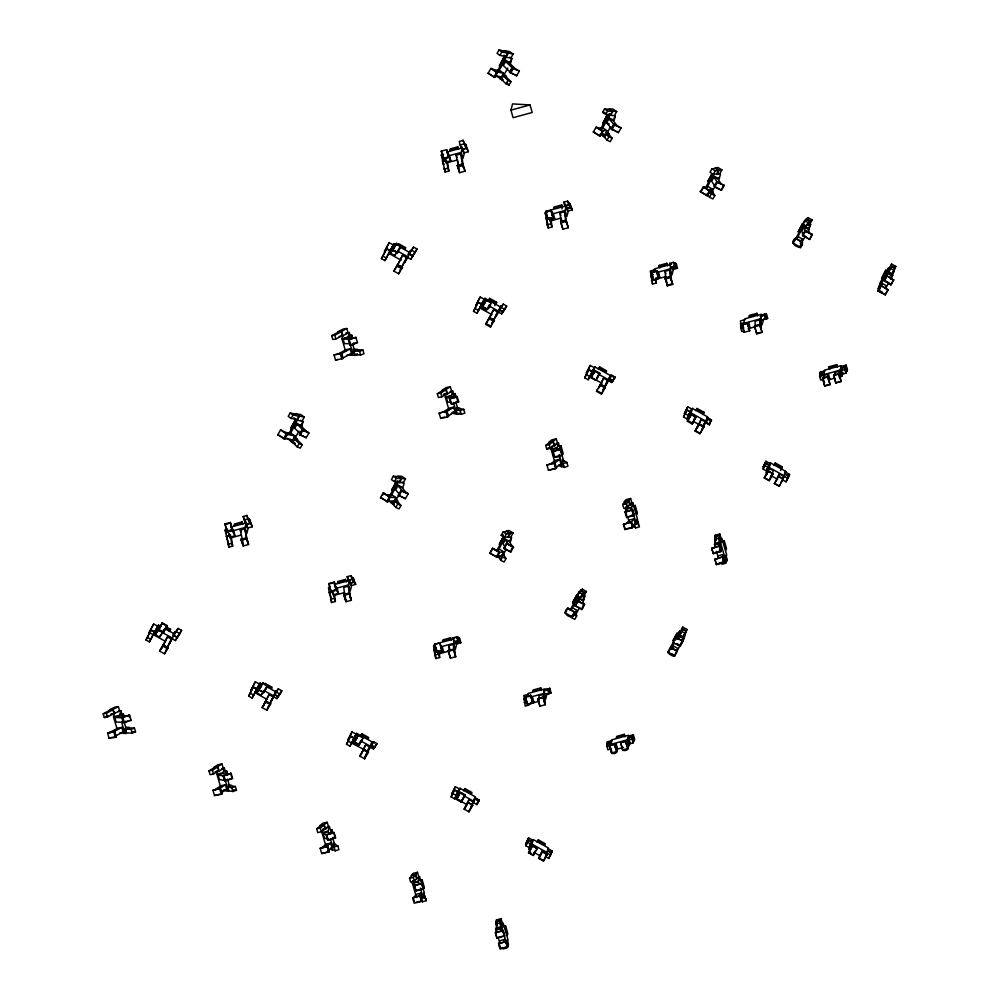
<?xml version="1.0" encoding="UTF-8"?>
<svg xmlns="http://www.w3.org/2000/svg" width="999" height="999" viewBox="0 0 999 999"><rect width="100%" height="100%" fill="white"/><g stroke="black" fill="none" stroke-linecap="round" stroke-linejoin="round"><path stroke-width="1.5" d="M525.049 702.859L523.813 695.529L528.396 694.268M529.033 705.069L525.212 706.106L524.213 698.751L524.95 701.186M537.687 698.913L543.056 696.952L545.279 703.983L545.254 704.72L539.91 706.181L537.687 698.913L543.281 697.439M538.873 700.611L539.023 695.654L543.606 694.405L544.942 698.763L544.78 703.721L543.893 700.811M539.91 706.181L538.336 700.199M543.056 696.952L545.254 704.72M543.456 699.362L543.606 694.405M741.62 328.259L740.384 320.916L744.967 319.668M744.33 330.806L741.782 331.506L740.671 327.872L740.783 324.151L743.331 323.451M754.532 326.598L754.557 325.849L759.914 324.388L762.1 332.405L756.755 333.866L754.532 326.598L759.889 325.137L759.914 324.388M756.755 333.866L754.957 327.16M759.64 324.862L759.789 319.905L755.207 321.154L755.057 326.111L759.64 324.862L760.963 329.22L761.126 324.263L759.789 319.905M117.12 729.307L113.511 716.857L114.748 712.25M118.419 711.251L120.854 710.576L119.63 715.197L113.511 716.857M122.952 715.097L123.339 713.661L120.792 714.347M125.137 722.639L125.524 721.203M119.543 733.129L124.438 731.792L125.662 727.185L122.914 717.557L121.791 717.519L123.327 722.801L131.131 720.304L129.595 715.034L121.791 717.519M165.634 641.508L154.171 635.139L155.394 630.519L158.479 625.074L161.039 626.498M158.479 625.074L157.255 629.695L154.171 635.139M165.896 626.685L170.529 629.27L170.142 630.706L165.509 628.134M170.067 641.321L169.455 643.631L172.552 638.186L173.776 633.578L164.86 628.621M242.045 521.928L241.671 523.364L234.016 525.449L234.403 524L242.045 521.928L242.782 524.438M252.223 526.798L249.45 519.168L252.223 526.798L247.64 528.046L246.978 525.187L248.014 528.921L246.79 533.528L245.042 527.497L246.266 522.877L230.856 527.085M289.91 434.265L296.278 423.039L297.202 419.58M290.01 439.248L293.344 441.096L294.568 436.488M301.573 425.836L301.96 424.388M300.836 420.279L303.059 421.516L301.835 426.123L296.278 423.039M220.567 786.787L216.97 774.337L217.882 770.878M221.865 768.718L224.313 768.056L223.077 772.664L216.97 774.337M224.238 771.827L226.785 771.128L227.123 775.087M345.554 351.223L341.945 338.773L342.869 335.314M345.617 333.491L349.288 332.492L348.064 337.1L341.945 338.773M267.208 699.5L255.732 693.119L256.968 688.511L260.052 683.066L262.6 684.477M351.348 336.613L351.735 335.177L349.188 335.864M260.052 683.066L258.828 687.674L255.732 693.119M353.534 344.156L353.921 342.719M264.76 684.827L265.147 683.391L272.09 687.25L271.716 688.686L265.921 685.476M346.753 355.369L352.872 353.708L354.096 349.088L352.497 343.556M401.123 260.202L389.647 253.821L390.884 249.213L393.968 243.768L396.516 245.18M271.641 699.312L271.029 701.623L274.113 696.166L275.337 691.558L266.421 686.6M393.968 243.768L392.744 248.376L389.647 253.821M398.364 245.267L398.751 243.831L405.706 247.69L405.319 249.138L399.525 245.916M405.557 260.015L404.945 262.325L408.029 256.868L409.253 252.26L400.337 247.302M457.829 146.865L457.442 148.314L449.8 150.399L450.187 148.951L457.829 146.865L458.553 149.388M345.492 579.395L345.117 580.831L337.475 582.917L337.849 581.48L345.492 579.395L346.228 581.905M462.799 149.001L464.198 153.834L462.974 158.441L461.226 152.41L462.15 148.951M350.761 583.978L351.461 586.388L350.237 590.996L348.489 584.964L349.712 580.357L334.303 584.552M503.184 59.241L503.571 57.792L499.325 66.046L503.184 59.241L505.506 60.527M498.738 71.229L505.107 60.002L506.018 56.543M390.971 495.954L397.34 484.715L398.264 481.256M510.139 63.099L510.514 61.651M509.665 57.243L511.888 58.479L510.664 63.087L505.107 60.002M391.071 500.936L394.405 502.784L395.329 499.325M510.914 110.14L512.574 103.908L530.019 104.932L532.205 112.475L513.099 117.682L510.914 110.14L530.019 104.932M325.649 845.166L322.04 832.716L322.964 829.257M326.948 827.097L329.383 826.435L328.159 831.043L322.04 832.716M368.281 752.297L364.598 758.815L359.74 756.106L363.624 749.312L368.494 752.01L352.322 743.393L353.559 738.773L356.643 733.328L371.928 741.82L370.704 746.44L367.62 751.885L368.531 748.426M448.901 409.602L445.292 397.152L446.516 392.545M356.643 733.328L355.419 737.936L352.322 743.393M450.187 391.546L452.634 390.884L451.411 395.492L445.292 397.152M333.666 838.498L334.053 837.05M361.738 733.653L361.351 735.102L368.306 738.96L368.681 737.512L361.738 733.653L360.452 735.926M330.519 848.313L332.967 847.639L334.19 843.031L332.592 837.499M452.522 394.255L455.069 393.556L455.419 397.515M492.057 314.735L480.581 308.366L481.818 303.758L484.902 298.301L500.187 306.805L498.963 311.413L495.879 316.858L496.491 314.548M456.88 402.547L457.255 401.099M484.902 298.301L483.678 302.922L480.581 308.366M489.685 298.376L489.298 299.812L496.253 303.671L496.64 302.235L489.685 298.376L488.399 300.637M561.351 206.356L561.738 204.907L554.095 206.993L553.708 208.441L561.351 206.356L562.075 208.866M450.574 637.774L450.199 639.21L442.557 641.296L442.932 639.86L450.574 637.774L451.311 640.284M566.708 207.043L568.106 211.875L566.883 216.483L565.134 210.452L566.046 206.993M455.844 642.357L456.543 644.767L455.319 649.387L453.571 643.344L454.183 641.046M607.017 115.272L602.772 123.514L607.017 115.272L609.34 116.558M602.185 128.709L608.553 117.47L609.465 114.011M603.396 134.303L605.619 135.539L606.543 132.08M416.258 896.665L412.25 882.829L412.874 880.519M498.439 550.124L505.419 536.575M499.65 555.719L501.873 556.955L502.485 554.645M419.168 883.928L418.369 881.168L419.592 876.548L424.4 893.143L423.176 897.764L420.729 898.426M510.102 541.683L510.489 540.247M422.077 879.632L421.69 881.068L423.876 888.611L424.263 887.174L422.077 879.632L419.53 880.319M467.057 804.694L455.594 798.326L456.818 793.718L459.915 788.261L475.199 796.765L473.976 801.373L470.879 806.817M459.915 788.261L458.678 792.881L455.594 798.326M554.707 461.763L551.098 449.313L551.71 447.003M464.997 788.586L464.622 790.034L471.565 793.893L471.953 792.457L464.997 788.586L463.711 790.858M555.993 443.693L558.441 443.032L557.217 447.639L551.098 449.313M560.889 445.704L560.501 447.152L562.687 454.695L563.074 453.259L560.889 445.704L558.341 446.403M558.354 465.247L562.025 464.235L563.249 459.627L558.441 443.032M601.997 383.304L590.534 376.935L591.758 372.315L594.855 366.87L610.139 375.362L608.915 379.982L605.819 385.427L607.055 380.819M594.855 366.87L593.618 371.478L590.534 376.935M599.637 366.933L599.25 368.381L606.206 372.24L606.58 370.791L599.637 366.933L598.351 369.205M527.272 696.89L528.196 693.431L545.004 688.848L543.781 693.468L545.529 699.5L546.753 694.892M540.784 687.886L540.409 689.335L532.754 691.42L533.141 689.972L540.784 687.886L541.52 690.409M653.721 272.29L654.645 268.831L671.453 264.248M659.19 265.397L658.803 266.845L666.445 264.76L666.832 263.311L659.19 265.397L659.914 267.919M570.192 610.164L577.884 595.379M496.99 925.024L496.016 921.627L496.478 919.892L501.061 918.643L502.372 923.176L501.91 924.899L500.599 920.366L501.061 918.643M495.929 924.063L496.503 921.902L500.324 920.853L501.423 924.624L500.849 926.785L497.015 927.834L495.929 924.063L499.75 923.014L500.324 920.853M672.502 267.869L673.201 270.279L671.977 274.887L670.229 268.856L670.841 266.546M496.59 932.005L495.791 929.245L497.015 924.624M583.366 600.287L583.753 598.851M495.404 932.829L503.121 930.456L504.57 936.026L496.928 938.111L495.404 932.829L503.121 930.456M582.629 594.73L584.852 595.966L583.628 600.586L578.071 597.489L570.991 609.977M496.003 932.666L496.778 929.782L501.361 928.533L502.347 931.93M496.928 938.111L495.516 932.392M500.599 931.418L501.361 928.533M501.91 927.572L503.134 922.964L507.942 939.559L506.718 944.167L501.91 927.572L495.791 929.245M498.563 943.768L506.293 941.395L507.742 946.965L500.099 949.05L498.563 943.768L506.293 941.395M499.175 943.605L499.937 940.721L504.532 939.472L505.506 942.869M525.824 845.716L528.321 840.147L531.805 842.082L531.231 844.242L529.295 847.651L525.824 845.716L528.321 840.147M528.633 837.886L525.849 843.705L528.633 837.886L532.804 840.209L530.019 846.016L530.481 844.292M505.606 926.036L505.232 927.484L507.405 935.027L507.792 933.578L505.606 926.036L503.059 926.735M503.758 942.357L504.532 939.472M528.533 852.746L532.467 845.654L537.25 848.651L533.391 855.456L528.533 852.746L532.467 845.654M531.268 853.333L529.183 852.172L532.267 845.204L536.438 847.514M533.191 839.522L529.87 845.491L528.871 849.587L531.955 844.13L533.191 839.522L548.476 848.014L546.016 854.807M532.267 845.204L529.183 852.172M507.542 945.753L506.955 947.914L503.134 948.95M707.267 187.088L714.248 173.539M626.186 511.775L625.386 509.003L625.998 506.693M533.391 855.456L528.646 852.322M538.286 839.847L537.899 841.295L544.842 845.154L545.229 843.705L538.286 839.847L536.987 842.12M711.313 191.608L710.701 193.918L717.407 182.205L716.932 181.468L714.235 186.239L714.697 186.975L721.49 190.285L724.188 185.527L716.932 181.468M718.668 178.946L719.055 177.51M633.865 524.6L636.313 523.938L631.505 507.342L632.729 502.722L630.282 503.396M538.611 858.353L542.544 851.248L547.327 854.245L543.468 861.051L538.611 858.353L542.544 851.248M542.345 850.798L539.26 857.766L542.345 850.798L546.515 853.121M635.177 505.407L634.79 506.843L636.975 514.385L637.362 512.949L635.177 505.407L632.629 506.093M543.468 861.051L547.415 853.958M545.929 855.394L547.789 850.961L551.261 852.896L548.751 858.453L545.279 856.53M636.313 523.938L637.537 519.318L632.729 502.722M548.751 858.453L552.26 851.011L548.089 848.7M549.487 856.83L552.26 851.011M692.307 408.366L689.223 413.823L687.999 418.431L691.083 412.987L692.307 408.366L707.604 416.87L706.368 421.478L703.284 426.923L703.895 424.625M606.905 743.581L607.355 741.857L611.95 740.596L611.488 742.332L606.905 743.581L607.879 746.977M606.818 746.016L607.392 743.855L611.213 742.819L610.639 744.979L606.818 746.016L607.904 749.787L610.451 749.1M697.09 408.441L696.715 409.877L703.658 413.736L704.045 412.3L697.09 408.441L695.804 410.701M616.995 751.872C608.803 732.542 624.737 756.006 611.638 753.333L609.527 745.491L616.071 743.756L617.382 748.276L616.608 751.161L615.297 746.64L616.071 743.756M611.638 753.333L609.527 745.491M628.071 748.85C619.88 729.52 635.826 752.984 622.727 750.311L620.616 742.469L627.147 740.734L628.458 745.254L627.697 748.139L626.385 743.618L627.147 740.734M624.325 734.302L623.938 735.739L616.296 737.824L616.683 736.388L624.325 734.302L625.049 736.812M622.727 750.311L620.616 742.469M627.322 739.872L628.546 735.264L611.725 739.847L610.501 744.455L627.322 739.872L629.07 745.916L629.982 742.457M628.958 740.009L628.758 736.013L633.354 734.764L634.665 739.297L634.203 741.021L632.891 736.5L633.354 734.764M628.221 740.184L628.796 738.024L632.617 736.975L633.703 740.746L633.129 742.906L629.308 743.955L628.221 740.184L632.042 739.135L632.617 736.975M629.308 743.955L629.882 741.795M756.955 313.311L756.568 314.76L748.925 316.845L749.312 315.397L756.955 313.311L757.679 315.834M667.632 652.397L670.416 647.352L677.397 651.061L674.587 656.268L667.632 652.397L668.443 652.359L671.99 646.166M670.416 647.352L677.397 651.061M670.366 649.238L671.291 645.779L679.782 630.806L677.135 637.911M760.351 318.856L761.575 314.248L744.755 318.831L743.531 323.439L760.351 318.856L762.1 324.9L763.323 320.279M676.86 651.211L677.634 648.326L673.463 646.016L672.689 648.9L675.824 650.636M678.284 639.023L679.058 636.138L683.229 638.461L682.454 641.346M679.982 634.927L682.492 629.37L685.963 631.293L685.389 633.453L683.453 636.863L679.982 634.927L682.492 629.37M674.587 656.268L669.692 653.046M682.792 627.097L680.019 632.916L682.792 627.097L686.962 629.42L684.19 635.239L684.64 633.503M674.038 642.482C669.954 641.545 688.024 650.274 676.548 643.868M683.453 636.863L686.962 629.42M683.004 641.196L676.011 637.474L683.004 641.196L680.182 646.39M683.853 638.211L684.24 636.775M671.415 653.558L674.55 655.294L684.115 638.498L685.339 633.89M711.725 548.414L719.492 545.904L720.903 551.61L713.261 553.696L711.725 548.414L719.492 545.904M715.721 540.359L714.747 536.962L715.209 535.239L719.792 533.978L721.103 538.511L720.641 540.234L719.33 535.714L719.792 533.978M714.66 539.398L715.234 537.237L719.055 536.188L720.154 539.972L719.58 542.132L715.759 543.169L714.66 539.398L718.481 538.361L719.055 536.188M715.321 547.352L714.522 544.58L715.746 539.972M794.155 241.696L803.646 223.851M714.635 547.627L715.396 544.755L719.979 543.493L721.29 548.026L720.529 550.911L715.946 552.16M713.261 553.696L711.812 548.126M801.922 225.2L802.309 223.764L798.064 232.018L801.922 225.2L804.245 226.486M714.897 559.353L722.652 556.843L724.075 562.549L716.433 564.635L714.897 559.353L722.652 556.843M719.979 543.493L719.218 546.378L720.529 550.911M720.641 542.919L721.865 538.299L726.673 554.895L725.449 559.515L720.641 542.919L714.522 544.58M717.794 558.578L718.568 555.694L723.151 554.445L724.462 558.965L723.701 561.85L719.105 563.099M716.433 564.635L714.972 559.065M724.312 540.983L723.925 542.42L726.111 549.962L726.498 548.526L724.312 540.983L721.765 541.67M808.878 229.071L809.252 227.622M807.979 231.556L810.626 224.438L808.403 223.214M723.151 554.445L722.389 557.317L723.363 560.714M721.865 564.298L725.686 563.249L726.273 561.088L725.174 557.317M763.099 469.08L765.609 463.511L769.08 465.447L768.506 467.607L766.583 471.016L763.099 469.08L765.609 463.511M765.908 461.251L763.136 467.07L765.908 461.251L770.079 463.573L767.307 469.38L767.769 467.657M764.31 477.959L768.281 470.729L773.026 473.863L769.168 480.669L764.31 477.959L768.281 470.729M767.382 468.331L766.158 472.952L769.242 467.495L770.466 462.887L785.763 471.378L782.567 479.895L786.038 481.818L788.548 476.261L785.064 474.325M769.205 468.369L766.121 475.337L769.205 468.369L773.376 470.691L770.291 477.659M769.168 480.669L773.151 473.426M781.817 468.256L782.205 466.808L775.249 462.949L774.874 464.398L781.817 468.256L780.531 470.529M774.387 483.566L778.358 476.323L783.228 479.021L779.245 486.263L774.387 483.566L774.887 482.455M778.358 476.323L783.228 479.021M779.282 473.976L776.198 480.944L779.282 473.976L783.453 476.286L782.679 479.17M779.245 486.263L779.757 485.152M786.038 481.818L789.547 474.375L785.376 472.065L784.914 473.788L789.085 476.111L786.762 480.194L787.224 478.471M789.085 476.111L789.547 474.375M819.692 373.901L820.154 372.165L824.737 370.916L824.275 372.652L819.692 373.901L820.679 377.297M819.605 376.336L820.179 374.175L824 373.127L823.426 375.287L819.605 376.336L820.703 380.107L823.251 379.408M822.527 378.471L827.984 376.573L830.057 384.553L824.712 386.014L822.527 378.471L827.984 376.573M823.988 377.185L823.288 374.775L824.525 370.167L841.333 365.584L840.109 370.192L841.857 376.223L839.06 376.985M829.07 366.733L828.683 368.169L836.325 366.096L836.712 364.647L829.07 366.733L829.794 369.243M824.712 386.014L822.639 378.034M828.483 374.175L827.709 377.06L829.02 381.581L829.794 378.708L828.483 374.175L823.9 375.424L823.126 378.309L824.437 382.842M833.603 375.449L839.073 373.551L841.146 381.531L835.788 382.992L833.603 375.449L838.96 373.988L841.146 381.531M834.215 375.287L834.977 372.402L839.56 371.153L840.871 375.686L840.109 378.559L838.798 374.038L839.56 371.153M835.788 382.992L833.715 375.012M841.745 370.329L841.558 366.333L846.141 365.085L847.452 369.605L846.99 371.341L845.678 366.808L846.141 365.085M841.008 370.504L841.583 368.331L845.404 367.295L846.503 371.066L845.928 373.226L842.107 374.275L841.008 370.504L844.829 369.455L845.404 367.295M842.107 374.275L842.681 372.103M841.857 376.223L842.781 372.764M881.468 292.894L877.996 290.959L879.857 286.526M878.883 287.362L880.107 282.742L888.598 267.769L887.374 272.377L878.034 288.948L880.806 283.129M878.346 290.859L885.301 294.73L878.346 290.859L881.168 285.664L888.074 289.673L885.301 294.73M882.129 292.02L879.008 290.284L882.092 283.316L886.263 285.639L885.489 288.511M881.168 285.664L887.999 289.96M882.092 283.316L879.008 290.284M885.851 270.18L881.605 278.421L885.851 270.18L888.161 271.466M883.953 280.994L886.762 275.799L893.68 279.795L890.896 284.852L884.065 280.557M886.762 275.799L893.593 280.082M887.686 273.439L884.602 280.407L887.686 273.439L891.857 275.761L891.083 278.646M888.798 271.89L891.308 266.333L894.779 268.256L894.205 270.417L892.282 273.826L888.798 271.89L891.308 266.333M891.62 264.061L888.835 269.88L891.62 264.061L895.791 266.383L893.006 272.203M892.282 273.826L892.856 271.666M890.808 279.208L894.167 270.854L892.744 273.351M890.896 284.852L893.68 279.795M451.123 796.915L454.383 790.084L457.854 792.007L456.481 795.566L454.595 798.838L451.123 796.915L454.383 790.084M455.332 786.712L451.96 793.481L455.332 786.712L459.49 789.023L456.131 795.803M454.595 798.838L459.49 789.023M464.135 809.14L468.081 802.122L472.764 805.306L468.993 811.85L464.135 809.14L467.907 802.597L472.764 805.306M465.409 807.105L469.043 799.625L473.214 801.935L471.378 806.692M469.043 799.625L464.947 808.303M468.993 811.85L469.28 811.138M683.528 417.02L686.788 410.189L690.259 412.112L688.885 415.684L687 418.956L683.528 417.02L686.788 410.189M687.724 406.818L684.365 413.586L687.724 406.818L691.895 409.128L688.536 415.909L691.895 409.128M687 418.956L688.373 415.384M695.054 431.019L699.1 423.763L703.97 426.473L703.696 427.185L699.924 433.728L695.054 431.019L699.1 423.763M701.098 419.543L697.002 428.209L701.098 419.543L705.269 421.853L701.922 429.22M699.924 433.728L703.97 426.473M396.366 243.331L392.545 250.337L397.752 252.572L392.894 249.862L396.366 243.331L401.236 246.029L397.415 253.047M346.503 744.28L350.462 736.313L353.933 738.236L349.975 746.203L346.503 744.28L350.462 736.313M352.01 731.892L348.127 739.497L352.01 731.892L356.181 734.203L352.297 741.807M349.975 746.203L356.181 734.203M359.74 756.106L360.164 755.132M363.624 749.312L363.349 749.962L368.206 752.672L368.494 752.01M365.721 744.804L360.701 755.019L365.721 744.804L369.892 747.127L364.86 757.329L367.732 750.811M364.598 758.815L365.035 757.841M584.715 377.822L588.661 369.855L592.145 371.778L588.186 379.745L584.715 377.822L588.661 369.855M590.222 365.434L586.338 373.039L590.222 365.434L594.393 367.744L590.509 375.349M588.186 379.745L594.393 367.744M596.515 391.308L600.549 384.178L605.419 386.875L601.386 394.006L596.515 391.308L597.302 389.71M598.551 388.374L603.583 378.159L607.754 380.469L602.722 390.684L607.754 380.469M600.549 384.178L600.124 385.152L604.982 387.862M599.275 387.137L603.583 378.159M601.386 394.006L605.419 386.875M482.292 307.018L486.226 299.912L491.083 302.622C489.273 315.259 476.635 308.154 486.226 299.912M487.162 309.715L483.766 307.155M248.651 696.103L253.222 687.162L256.693 689.085L252.135 698.039L248.651 696.103L253.222 687.162M255.344 681.78L251.024 690.059L255.344 681.78L259.515 684.103L255.195 692.382M252.135 698.039L256.918 688.698M262.113 707.567L265.859 701.111L270.729 703.808L266.97 710.264L262.113 707.567L262.687 706.33M267.045 698.076L263.199 706.243L269.068 694.692L273.227 697.015L270.03 703.82M265.859 701.111L265.472 701.922L270.342 704.632M268.644 705.843L267.37 708.566L268.719 706.305M269.93 703.121L273.227 697.015M266.97 710.264L267.545 709.04M480.194 297.028L475.874 305.307L480.194 297.028L484.365 299.338L480.044 307.617M473.514 311.351L478.071 302.397L481.543 304.333L476.985 313.274L473.514 311.351L478.071 302.397M476.985 313.274L482.342 302.722M485.601 324.3L489.547 317.445L494.405 320.142L493.831 321.366L488.973 318.669L485.601 324.3L490.459 326.998L494.405 320.142M488.349 319.93L491.545 313.124M488.374 320.167L493.568 309.74L497.739 312.063L491.87 323.614L497.739 312.063M490.459 326.998L491.383 325.212M599.875 373.351L594.805 370.791L599.875 373.351L595.928 380.394L591.058 377.684L591.371 377.048M595.928 380.394L599.675 373.501M153.696 623.988L149.001 632.779L153.696 623.988L157.867 626.298L153.172 635.102M145.954 639.972L151.036 630.219L154.52 632.155L149.425 641.907L145.954 639.972L151.036 630.219M149.425 641.907L156.019 629.308M159.615 651.073L163.087 645.104L168.019 647.789L164.473 653.771L159.615 651.073L163.149 645.092L168.019 647.789L164.473 653.771M162.662 646.553L167.407 636.9L171.578 639.21L167.507 647.489M167.02 647.739L169.73 642.22M381.431 258.666L386.526 248.913L389.997 250.836L386.438 258.092L384.902 260.589L381.431 258.666L386.526 248.913M389.173 242.67L384.49 251.473L389.173 242.67L393.344 244.992L388.661 253.796L393.344 244.992M384.902 260.589L389.997 250.836M402.472 267.307L398.688 273.776L393.818 271.066L397.602 264.61L402.472 267.307L401.76 268.756L396.89 266.059L397.602 264.61M396.64 266.683L402.535 255.394L406.705 257.705L400.124 270.379L404.87 260.714M396.566 267.058L402.535 255.394M398.688 273.776L399.712 271.815M696.116 417.082L691.208 414.235L687.349 421.228L687.724 420.479L692.582 423.189L692.245 424.026L696.078 416.945L692.582 423.189M155.369 634.765L160.889 626.061L155.369 634.765L159.54 637.075L162.974 632.305L158.804 629.994M158.279 630.119L162.275 622.864L167.145 625.574L163.661 632.105L163.149 632.829L158.279 630.119L162.275 622.864M159.54 637.075L160.926 634.465M163.674 630.993L165.06 628.383L163.337 630.769M163.149 632.829L167.145 625.574M173.776 635.264L178.097 628.408L181.568 630.344L179.832 633.616L177.248 637.187L173.776 635.264L178.097 628.408M175.362 640.571L179.508 633.791L175.362 640.571L171.191 638.261M177.248 637.187L181.568 630.344M390.497 253.259L396.029 244.568L390.497 253.259L394.667 255.569L400.199 246.878M394.667 255.569L396.054 252.959M409.253 253.946L413.574 247.103L417.045 249.038L415.309 252.297L412.724 255.881L409.253 253.946L413.574 247.103M406.668 256.943L410.839 259.265L414.473 252.61M410.839 259.265L414.985 252.472M256.868 692.831L261.513 685.838L256.868 692.831L261.039 695.142L263.474 692.245M258.778 690.072L262.824 682.829L267.695 685.526L264.011 692.332L258.778 690.072L264.011 692.332M261.039 695.142L262.512 692.419M264.211 690.883L265.684 688.161M263.636 692.769L267.695 685.526M487.175 308.254L485.539 310.19L481.368 307.879L486.026 300.886L484.552 303.609M274.688 694.43L278.359 688.848L281.83 690.784L279.995 694.18L278.159 696.365L274.688 694.43L278.359 688.848M487.987 307.292L489.46 304.57M273.738 696.902L276.86 698.638L281.83 690.784M276.86 698.638L280.532 692.819L279.071 694.555M499.537 309.678L503.209 304.096L506.68 306.019L504.845 309.428L503.009 311.601L499.537 309.678L503.209 304.096M497.539 311.563L501.71 313.886L506.68 306.019M501.71 313.886L505.382 308.054L503.921 309.802M353.421 743.131L357.105 737.986L353.421 743.131L357.592 745.454L361.276 740.296M358.154 735.314L363.161 737.924L359.141 745.004L354.27 742.307L358.291 735.214L357.704 736.063M359.141 745.004L363.161 737.924M371.216 743.955L372.365 741.87L374.45 743.031M371.253 744.73L373.564 741.683L377.035 743.606L373.414 748.95L369.243 746.628M371.653 745.154L375.137 747.077L374.088 747.814L370.617 745.891L373.564 741.683M373.414 748.95L377.035 743.606M591.058 377.684L595.017 370.641M594.967 371.341L591.283 376.486L594.967 371.341L598.089 373.077M596.84 377.822L598.563 374.687M608.853 378.546L610.576 375.412L614.747 377.734L613.91 378.321M608.828 379.433L609.865 378.696L613.336 380.619L612.3 381.356L608.828 379.433L610.726 375.961L611.775 375.224L615.247 377.147L611.625 382.492L607.454 380.169M609.865 378.696L611.775 375.224M611.625 382.492L613.336 379.37M612.3 381.356L615.247 377.147M456.443 799.188L460.339 792.282L465.197 794.992L461.351 802.035L456.443 799.188L461.351 802.035M456.493 799.325L460.364 792.382L465.234 795.092M456.98 799.025L459.315 794.867L458.991 793.905L456.668 798.064L456.98 799.025L461.151 801.348L463.486 797.177M461.313 801.885L465.197 794.992M473.838 800.062L474.812 797.402L479.17 800.286L476.935 804.632L478.633 800.449L475.162 798.513L473.863 800.836M475.162 798.513L473.464 802.709L476.935 804.632M691.046 413.823L688.723 417.982L689.035 418.943L691.358 414.772L691.046 413.823L695.217 416.133L693.793 420.217M477.247 802.846L478.983 799.712M705.656 421.203L707.217 417.507L711.388 419.83L709.327 424.75L705.619 422.09L707.554 418.618L711.276 421.278L707.554 418.618M705.856 422.814L707.791 419.343M711.388 419.83L709.327 424.75M710.389 421.715L709.103 424.026L705.619 422.09M277.847 434.702L280.544 429.932L282.317 430.581L287.437 434.215L284.74 438.986L277.847 434.702L284.74 438.986M290.16 412.987L288.236 416.396L291.084 418.406L297.09 419.642L299.026 416.246L296.179 414.223L290.16 412.987L293.007 415.01L299.026 416.246M169.243 631.53L170.529 629.27M498.988 49.95L497.052 53.359L499.9 55.37L505.919 56.606L507.842 53.209L504.994 51.186L498.988 49.95L501.835 51.973L507.842 53.209M291.084 418.406L293.007 415.01M488.174 73.214L490.884 68.444L492.082 68.694L497.377 72.652L494.667 77.41L488.174 73.214L494.667 77.41M499.9 55.37L501.835 51.973M283.529 438.736L286.238 433.966L287.437 434.215M285.227 437.412L286.963 434.353L294.98 436.001L292.657 440.084L284.64 438.436M289.011 433.404L296.803 419.667M297.178 420.192L299.5 416.108L304.308 417.095L301.998 421.178L297.178 420.192L293.768 417.769M307.405 432.205L300.699 425.674L297.04 424.163L294.717 428.246L300.474 433.853M493.868 77.248L496.578 72.49L497.377 72.652M497.839 70.367L506.331 55.382M494.505 77.098L497.202 72.328M506.006 57.155L508.316 53.072L513.136 54.058L510.814 58.142L506.006 57.155L503.733 55.532M505.669 61.463L512.387 68.007L516.033 69.505L509.328 62.974L505.669 61.463L503.346 65.559L510.064 72.09L511.8 69.031M300.936 425.249L303.059 421.516M293.319 441.745L295.342 443.706L291.683 442.195L292.832 440.159M292.17 441.983L294.106 438.573L297.153 439.835L302.185 444.742L300.262 448.139L297.215 446.89L292.17 441.983L294.205 442.819M293.344 441.096L299.013 431.118M492.17 69.231L500.187 70.879L503.608 73.302L501.286 77.385L494.605 76.024M509.765 62.213L511.888 58.479M502.934 80.17L500.499 79.158L502.235 76.099M299.45 434.577L302.148 429.807L307.904 431.993L308.916 432.979L306.218 437.737L299.45 434.577L302.422 429.732M507.829 68.082L502.172 78.059L498.838 76.211M300.112 435.227L302.822 430.457L302.148 429.807M297.215 446.89L299.138 443.481L294.106 438.573M509.565 72.303L512.275 67.545L519.368 71.029L516.67 75.799L509.565 72.303L513.686 74.001M510.576 73.289L513.274 68.519L512.275 67.545M408.017 254.445L409.253 252.26M506.031 83.854L507.967 80.444L502.934 75.537L505.981 76.798L511.013 81.706L509.078 85.102L506.031 83.854L500.998 78.946L503.034 79.783M380.482 497.652L383.191 492.882L390.334 497.065L387.637 501.835L380.482 497.652L381.118 497.702M382.467 495.317L383.828 492.932M393.344 476.198L391.408 479.595L394.505 481.655L399.275 482.03L401.198 478.633L398.102 476.573L393.344 476.198L396.441 478.246L401.198 478.633M602.622 112.35L604.557 108.941L609.315 109.328L612.412 111.376L610.489 114.785L605.719 114.398L602.622 112.35L605.007 112.537M394.505 481.655L396.441 478.246M494.705 305.632L496.64 302.235M593.369 131.968L596.066 127.198L597.015 127.285L602.897 131.369L600.187 136.139L593.369 131.968L600.187 136.139M390.072 495.092L397.852 481.356M605.719 114.398L607.654 111.001L612.412 111.376M386.675 501.76L389.385 496.99L390.334 497.065M396.191 497.714L389.835 497.202L387.512 501.286L393.868 501.798L396.191 497.714L392.47 495.242L386.113 494.73M399.388 482.579L401.71 478.496L405.519 478.796L403.196 482.892L399.388 482.579L396.915 480.931M397.977 485.726L402.922 491.496L406.83 493.256L401.873 487.487L397.977 485.726L395.654 489.81L399.625 494.43M601.286 127.835L609.065 114.111M612.924 111.251L610.601 115.335L614.41 115.634L616.733 111.551L613.011 109.078L609.203 108.779L612.924 111.251L616.733 111.551M613.948 124.588L611.625 128.671L606.68 122.902L608.99 118.806L612.899 120.579L617.844 126.349L613.948 124.588L608.99 118.806M599.55 136.089L602.897 131.369M394.155 504.47L391.558 503.296L392.719 501.261M599.887 135.752L602.597 130.981M393.356 500.836L392.07 503.109L395.791 507.442L399.038 508.903L400.974 505.506L397.252 501.173L395.092 500.187M398.389 495.179L401.086 490.422L407.342 493.069L408.091 493.931L405.394 498.701L398.389 495.179L405.394 498.701M394.405 502.784L400.811 491.608M398.888 495.754L401.586 490.996L401.086 490.422M603.933 134.003L602.772 136.051L605.369 137.225M613.923 118.444L615.334 115.946L614.11 120.554L608.553 117.47M597.14 127.822L603.483 128.334L607.205 130.807L604.894 134.89L599.8 134.478M605.619 135.539L610.576 126.798M395.791 507.442L397.714 504.033L394.93 500.786M611.113 128.871L613.811 124.101L621.066 127.909L618.356 132.667L611.113 128.871L615.796 130.981M607.829 135.777L608.99 133.729L607.005 131.418M611.85 129.733L614.56 124.962L613.811 124.101M606.306 132.942L608.466 133.916L612.187 138.249L610.252 141.658L607.005 140.185L608.928 136.776L606.143 133.529M489.76 553.134L492.47 548.376L493.806 548.688L499.725 552.385L497.027 557.155L489.76 553.134L495.841 556.406M490.222 553.071L492.919 548.301M501.198 535.314L503.121 531.918L506.555 531.431L509.84 533.491L507.917 536.888L504.483 537.375L501.198 535.314L503.484 535.002M711.95 168.881L710.014 172.278L713.311 174.338L716.733 173.851L718.668 170.454L715.371 168.394L711.95 168.881L715.234 170.929L718.668 170.454M497.539 549.25L504.62 536.775M700.361 191.671L703.746 186.813L710.102 190.946L707.392 195.717L700.361 191.671L707.392 195.717M504.483 537.375L506.418 533.966L509.84 533.491M701.048 191.583L703.746 186.813M505.357 539.772L508.454 544.68L512.524 546.665L509.428 541.77L505.357 539.772L503.046 543.856L505.369 547.539M706.368 186.214L713.448 173.739M713.311 174.338L715.234 170.929M496.341 557.242L499.038 552.484L503.771 551.873L501.461 555.956L496.89 556.605L499.2 552.522M510.364 533.354L508.041 537.437L510.789 537.05L513.099 532.966L509.165 530.506L506.418 530.881L510.364 533.354L513.099 532.966M503.721 548.189L506.431 543.419L513.061 546.49L513.523 547.227L510.814 551.985L503.721 548.189L510.814 551.985M713.985 177.085L717.082 181.98L721.153 183.966L718.056 179.071L713.985 177.085L711.675 181.169L714.772 186.064M504.033 548.676L506.955 543.506M719.18 170.317L716.87 174.4L719.605 174.013L721.927 169.93L717.981 167.47L715.247 167.844L719.18 170.317L721.927 169.93M510.177 539.86L511.6 537.362L510.364 541.97L504.807 538.886M501.873 556.955L506.118 549.462M706.967 195.28L709.665 190.509M706.942 195.779L710.102 190.946M500.686 560.327L502.609 556.93L506.006 558.578L504.07 561.987L500.686 560.327L498.364 556.655M703.883 187.362L708.453 186.713L712.399 189.186L710.089 193.269L707.042 193.694M715.346 185.04L716.508 183.004M709.502 197.29L711.438 193.893L714.822 195.542L712.899 198.951L709.502 197.29L707.954 194.842M711.875 193.744L713.036 191.696L711.8 189.735M511.026 550.062L512.387 547.677M721.852 188.611L723.875 185.027M565.009 613.111L567.981 608.166L574.949 612.1C574.687 622.302 559.253 613.448 567.981 608.166M578.858 592.082L576.923 595.479L580.344 597.489L582.355 596.166L584.29 592.757L580.881 590.746L578.858 592.082L582.267 594.093L584.29 592.757M578.409 594.293L580.731 590.197L582.342 589.135L586.438 591.545L584.128 595.629L582.504 596.703L584.827 592.619L586.438 591.545M579.595 593.019L580.881 590.746M580.606 592.195L582.342 589.135M576.261 602.372L578.571 598.289L582.742 600.461L583.916 604.395M574.875 605.581L577.572 600.811L584.452 604.233L581.93 609.59L574.875 605.581L580.506 608.354M574.987 605.968L577.572 600.811M575.511 605.744L578.209 600.973M580.344 597.489L582.267 594.093M571.84 617.132L574.55 612.362L567.719 608.341M582.729 599.712L584.852 595.966M570.317 609.827L573.014 608.041L577.11 610.464L574.787 614.547L572.102 616.321M575.137 615.559L579.383 608.079M575.836 613.011L576.71 615.958L574.787 619.355L571.316 617.544L574.413 612.237L577.11 610.464M582.18 607.454L583.329 605.419M584.452 604.233L581.93 609.59M804.62 220.554L802.697 223.951L806.106 225.961L808.129 224.638L810.064 221.229L806.643 219.218L804.62 220.554L808.041 222.565L810.064 221.229M792.644 243.132L795.741 238.099L802.434 242.208C802.047 252.472 786.987 243.232 795.741 238.099M804.183 222.765L806.493 218.669L808.116 217.607L812.212 220.017L809.889 224.101L808.278 225.175L810.601 221.091L812.212 220.017M805.356 221.491L806.643 219.218M806.38 220.667L808.116 217.607M796.765 238.449L803.845 225.961L809.402 229.058M803.009 235.115L805.331 231.031L809.49 233.204L808.316 229.283L804.158 227.11L801.835 231.194L803.009 235.115L806.131 236.751M806.106 225.961L808.041 222.565M802.472 235.277L805.169 230.507L812.175 234.328L809.59 239.485L802.472 235.277L807.467 237.887M802.647 235.864L805.356 231.106L804.158 227.11M702.759 414.573L704.045 412.3M808.503 228.184L810.626 224.438M800.948 242.332L802.684 239.273L798.588 236.863L795.891 238.636M800.911 244.031L805.157 236.551M799.475 247.153L802.434 242.208M801.598 241.483L802.484 244.43L800.549 247.839L797.09 246.016M809.59 239.485L812.175 234.328M533.354 854.482L535.676 850.399M767.157 468.856L770.466 462.887M773.963 465.222L775.249 462.949M675.399 640.097L676.748 637.712M670.766 649.15L674.313 642.906M671.728 649.075L673.463 646.016M677.322 639.21L679.058 636.138M877.996 290.959L879.932 287.55M682.067 640.496L683.229 638.461M680.631 643.88L683.204 639.348M780.918 469.08L782.205 466.808M893.493 270.529L895.791 266.383M890.696 277.809L891.857 275.761M890.484 278.883L892.407 275.474M885.863 287.949L888.685 282.954M885.376 294.443L888.074 289.673M784.527 473.563L785.763 471.378M780.943 482.242L784.527 475.999L769.242 467.495M688.998 414.298L690.259 412.112M471.703 804.557L473.214 801.935M469.118 810.614L470.629 807.991M702.996 425.774L705.269 421.853M368.456 749.587L369.892 747.127M262.088 683.94L262.824 682.829M483.017 301.598L484.365 299.338M257.492 687.474L259.515 684.103M492.22 312L493.568 309.74M267.72 696.952L269.068 694.692M156.631 628.309L157.867 626.298M167.407 636.9L160.827 649.562L162.05 647.552M393.818 271.066L396.89 266.059M170.354 641.221L171.578 639.21M165.609 650.873L166.833 648.875M405.482 259.715L406.705 257.705M401.236 246.029L400.711 246.741L397.065 244.718M408.753 253.022L410.814 250.162L408.728 254.083L412.899 256.406M415.322 251.423L417.045 249.038M173.277 634.34L175.337 631.468L173.252 635.389L177.422 637.712M481.368 307.879L483.816 304.97M491.083 302.622L485.864 300.349M499.75 307.48L501.211 305.744L499.001 309.827L503.171 312.138M274.9 692.245L276.361 690.496L274.151 694.58L278.321 696.902M625.037 503.908L624.375 501.648L626.111 499.587L630.619 498.476L631.93 502.997L630.194 505.057L627.185 505.806M622.702 504.507L624.862 501.935L628.621 500.998L629.707 504.77L627.547 507.355L623.788 508.279L622.702 504.507L626.448 503.583L628.621 500.998M624.375 501.648L628.883 500.536L630.619 498.476M623.413 524.275L631.356 521.89L632.454 527.684L624.937 529.557L623.413 524.275L631.093 522.365L633.978 518.931L635.289 523.451L632.404 526.885L631.093 522.365M626.585 523.476L629.47 520.042L633.978 518.931M624.937 529.557L626.123 528.846M631.356 521.89L632.454 527.684M409.565 878.333L411.725 875.761L415.484 874.824L416.583 878.608L414.41 881.18L410.651 882.105L409.565 878.333L413.324 877.409L415.484 874.824M415.746 874.362L417.482 872.302L418.793 876.822L417.058 878.883L415.746 874.362L411.238 875.474L412.974 873.413L417.482 872.302M412.637 897.914L420.442 895.703L421.69 901.335L414.173 903.196L412.637 897.914L420.442 895.703M413.561 897.689L416.446 894.255L420.954 893.131L422.265 897.664M418.069 896.565L420.954 893.131M270.729 703.808L265.722 701.261M348.489 339.835L355.919 337.325L357.442 342.607L350.761 345.142L350.012 345.117L348.489 339.835L355.919 337.325M350.012 345.117L357.442 342.607M545.691 445.404L549.4 442.47L553.021 441.67L554.12 445.442L550.399 448.376L546.778 449.175L545.691 445.404L549.313 444.605L553.021 441.67M556.243 438.861L551.898 439.822L548.926 442.17L553.271 441.208L556.243 438.861L557.554 443.381L554.582 445.729L551.685 446.378M546.778 449.175L548.638 447.714M546.928 464.972L554.907 462.774L556.443 468.056L555.694 468.643L548.451 470.254L546.928 464.972L554.657 463.236L559.602 459.315L561.613 466.183L564.223 467.407L567.944 466.196L566.858 462.425L564.248 461.213L561.763 462.013M550.312 464.198L555.257 460.277L559.602 459.315M554.907 462.774L554.17 463.361L555.694 468.643M548.451 470.254L556.443 468.056M555.968 467.757L560.914 463.836M316.633 828.808L320.354 825.873L323.963 825.062L325.062 828.845L321.353 831.78L317.732 832.579L316.633 828.808L320.254 828.009L323.963 825.062M327.197 822.264L322.852 823.226L319.88 825.574L324.225 824.612L327.197 822.264L328.509 826.785L325.537 829.133L322.64 829.782M320.155 848.263L327.884 846.265L328.921 851.947L321.678 853.546L320.155 848.263L327.884 846.265M321.366 847.976L326.323 844.055L330.669 843.094L331.968 847.614L328.009 850.748M330.669 843.094L325.711 847.015L322.814 847.651M321.678 853.546L329.42 851.548M609.74 376.011L610.576 375.412M354.27 742.307L359.34 744.854M371.528 742.469L372.365 741.87M449.5 398.926L457.192 396.528L458.716 401.81L451.585 404.308L449.5 398.926L457.192 396.528M799.987 241.046L802.684 239.273M437.325 393.731L442.52 390.484L445.929 389.835L447.028 393.606L441.833 396.853L438.424 397.502L437.325 393.731L440.746 393.082L445.929 389.835M450.312 386.788L446.216 387.575L442.07 390.172L446.166 389.385L450.312 386.788L451.623 391.321L447.477 393.918L443.381 394.705M439.123 413.099L446.99 411.126L448.514 416.408L447.477 417.058L440.646 418.381L439.123 413.099L446.99 411.126M442.657 412.362L449.575 408.042L453.671 407.242L454.982 411.775L448.064 416.096M453.671 407.242L446.753 411.576L444.031 412.1M440.646 418.381L441.346 417.944M209.003 770.916L214.186 767.669L217.607 767.007L218.694 770.778L213.511 774.025L210.09 774.687L209.003 770.916L212.412 770.254L217.607 767.007M221.99 763.96L217.894 764.759L213.736 767.357L217.832 766.558L221.99 763.96L223.301 768.493L219.143 771.091L215.047 771.877M212.949 790.259L220.467 788.511L222.003 793.78L221.316 794.217L214.485 795.541L212.949 790.259L220.467 788.511M214.448 789.922L221.366 785.589L225.462 784.802L226.773 789.322L221.004 792.931M218.544 789.123L225.462 784.802M214.485 795.541L222.003 793.78M552.959 451.735L560.239 449.263L562.287 454.782C552.035 462.587 548.214 448.676 560.764 449.5M554.495 457.018L562.287 454.782M742.095 324.65L744.205 332.317L742.095 324.65L748.738 322.802L749.999 327.41L748.638 328.159M742.781 324.812L748.738 322.802M766.395 313.711L760.988 315.409L766.395 313.711L767.669 318.319L761.513 320.092L760.451 316.258L765.309 314.648L766.358 318.494L765.334 319.056L764.272 315.222L765.309 314.648M761.513 320.092L766.358 318.494M762.262 320.017L767.669 318.319M749.687 330.781L747.652 323.077L749.687 330.781L744.205 332.317M525.274 696.84L530.769 695.304L532.742 703.059L527.385 704.52L525.274 696.84L530.769 695.304M549.837 688.311L544.43 690.022L549.837 688.311L551.098 692.919L544.942 694.705L543.893 690.871L548.738 689.26L549.787 693.094L548.763 693.656L547.714 689.822L548.738 689.26M531.193 698.064L532.554 697.302L533.816 701.91L530.157 703.284M527.385 704.52L538.523 701.41M544.942 694.705L549.787 693.094M546.515 694.168L545.691 694.63L551.098 692.919M331.643 335.714L338.211 332.217L341.346 331.718L342.445 335.489L335.876 338.986L332.742 339.485L331.643 335.714L334.79 335.214L341.346 331.718M346.803 328.496L343.044 329.108L337.787 331.893L341.558 331.293L346.803 328.496L348.114 333.029L342.869 335.814L339.098 336.426M334.028 354.882L341.621 353.184L343.144 358.466L335.564 360.164L334.028 354.882L341.421 353.609L350.162 348.951L351.473 353.484L342.732 358.142L341.421 353.609M337.65 354.208L346.403 349.563L350.162 348.951M341.621 353.184L340.309 353.883L341.833 359.165M335.564 360.164L337.5 359.365M103.209 713.798L109.778 710.301L112.924 709.802L114.011 713.573L107.442 717.07L104.308 717.569L103.209 713.798L106.356 713.298L112.924 709.802M118.369 706.58L114.61 707.192L109.353 709.977L113.124 709.377L118.369 706.58L119.68 711.113L111.925 714.31M104.308 717.569L108.242 715.471M107.592 733.041L114.548 731.443L116.271 736.862L115.397 737.324L109.116 738.323L107.592 733.041L114.748 731.58M121.841 727.422L113.087 732.067L109.328 732.679L118.082 728.021L121.841 727.422L123.152 731.942L115.659 735.938M109.116 738.323L110.427 737.624M626.598 517.544L624.924 512.025L632.479 509.652L634.215 515.272L626.598 517.544L627.147 516.97M713.336 553.409L714.135 553.059M716.508 564.348L717.307 563.998M350.387 343.793L344.418 343.606L343.107 339.073L347.128 337.562L354.57 337.787M353.946 351.074L357.292 349.812L362.874 349.987L363.973 353.758L360.627 355.032L355.045 354.845L353.946 351.074L359.54 351.248L362.874 349.987M355.045 354.845L357.267 354.008M350.349 355.207L354.82 355.357L357.492 354.345M123.551 722.302L116.096 722.065L114.785 717.544L118.794 716.021L126.249 716.258M129.595 715.034L122.24 717.769L114.785 717.544M124.525 722.352L128.134 720.978M125.512 729.17L128.859 727.896L134.453 728.071L135.539 731.842L132.193 733.116L126.611 732.941L125.512 729.17L131.106 729.345L134.453 728.071M450.387 402.447L447.627 401.973L446.316 397.452L450.599 395.954L456.118 396.89M451.473 403.908L458.716 401.81M455.556 409.615L459.84 408.129L456.518 407.567M456.019 409.877L459.59 408.628L463.723 409.328L464.822 413.099L461.251 414.348L457.105 413.648L456.019 409.877L460.152 410.577L463.723 409.328M453.546 413.586L456.868 414.148L459.715 413.149M218.094 774.999L223.614 775.936L224.925 780.469L219.405 779.532L218.094 774.999L222.377 773.501L227.897 774.45M223.152 775.686L231.119 773.338L232.642 778.621L224.675 780.968L223.152 775.686L223.976 775.823L228.534 791.32L225.225 790.758M223.614 775.936L231.119 773.338M224.675 780.968L231.106 778.721M228.659 786.3L231.506 785.301L228.197 784.739M235.402 786.5L231.256 785.801L227.697 787.05L231.83 787.749L235.402 786.5L236.488 790.284L232.917 791.52L228.783 790.821L228.059 788.311M553.346 454.095L552.035 449.575L556.505 448.139L559.977 449.75M562.275 461.438L564.51 460.714L562.425 459.74M566.858 462.425L563.124 463.623L564.223 467.407M559.265 465.709L561.351 466.683L563.586 465.959M323.089 833.353L326.598 834.964L327.872 839.497L324.4 837.886L323.089 833.353L327.56 831.917L331.031 833.541M334.053 832.567L326.561 834.977L328.134 840.246L335.589 837.836L334.053 832.567L326.086 834.714L328.134 840.246M327.61 839.997L335.589 837.836M333.229 844.842L335.464 844.118L333.366 843.144M332.717 845.416L335.189 844.617L337.799 845.828L338.898 849.6L335.164 850.811L332.567 849.587L331.83 847.077M337.799 845.828L334.078 847.027L335.164 850.811M626.922 511.488L626.273 509.228L630.844 507.867L633.516 514.672L631.231 515.347M632.692 509.989L624.924 512.025M628.521 516.558L634.215 515.272M635.302 521.515L637.587 520.841L639.435 526.81L635.626 527.947L634.602 526.236M413.249 883.428L415.921 890.234L413.249 883.428L417.819 882.067L419.18 884.34M414.123 885.439L421.953 883.516L423.476 888.798L415.859 891.058L414.123 885.439L415.859 891.058M414.323 885.776L421.953 883.516M417.02 890.309L423.476 888.798M425.212 896.865L421.403 898.001L422.49 901.772L426.298 900.636L424.188 895.154M463.111 140.384L459.29 141.421L460.114 145.005L462.337 149.176L466.158 148.127L463.111 140.384L466.158 148.127M460.114 145.005L463.936 143.968M441.296 151.124L446.64 149.663L447.09 150.499L448.588 157.38L443.244 158.841L441.296 151.124L442.932 157.118M447.04 151.998L462.45 147.802M442.744 159.59L443.544 164.61L441.308 154.957L443.606 154.333M462.038 149.638L466.633 148.389L468.406 151.711L463.823 152.959L461.376 146.766M448.613 155.844L461.226 152.41M442.944 158.279L448.588 157.38M444.567 158.042L447.24 157.305M459.028 169.018L456.131 155.195L460.714 153.946L461.538 156.206M442.307 161.226L445.741 160.29M447.639 163.174L448.888 171.004L445.067 172.053L442.794 161.401L446.615 160.364M444.38 158.729L446.166 162.063L450.749 160.802L449.762 156.506L446.79 150.961M457.367 159.977L446.153 163.037L444.755 158.204M457.317 165.459L462.662 163.998L464.51 169.068L464.972 171.204L459.615 172.665L457.317 165.459L459.615 172.665M444.043 169.231L447.864 168.194L447.028 162.974M457.792 165.634L462.387 164.385L460.714 153.946M457.567 167.02L462.912 165.572L462.662 163.998M563.811 202.148L567.632 201.111L569.492 203.734L570.404 207.48L566.583 208.516L564.722 205.894L563.811 202.148L565.047 203.908M564.722 205.894L568.543 204.845L570.404 207.48M553.134 217.782L551.048 209.952L553.134 217.782L547.777 219.243L545.691 211.413L566.358 205.844M545.691 211.413L550.074 210.839M547.115 221.853L545.179 212.799L547.477 212.175M566.296 209.003L570.879 207.755L572.365 209.852L567.782 211.101L565.559 206.006M552.522 213.886L565.134 210.452M564.597 211.788L565.671 220.554L561.088 221.803L560.002 213.037L564.597 211.788L566.783 222.877M545.829 218.069L548.126 217.445M547.777 219.243L553.071 217.208M547.539 218.881L552.884 217.432M554.707 218.943L552.235 215.434L551.123 210.951L553.608 214.46L554.707 218.943L550.124 220.192L548.463 217.857M561.276 218.019L550.062 221.079L549.363 218.656M551.211 220.392L552.022 226.96L548.201 228.009L547.127 224.85L550.948 223.813L550.461 219.867M560.589 221.603L565.946 220.142L567.882 225.811L568.256 227.76L562.912 229.221L560.589 221.603L562.912 229.221M560.751 222.914L566.108 221.453L565.946 220.142M669.592 263.374L673.413 262.325L674.874 263.374L675.873 267.195L672.052 268.244L670.591 267.195L669.592 263.374L671.053 264.41M654.857 269.792L650.262 271.041L651.872 279.308L651.585 275.15M666.37 276.423L653.546 279.97L651.36 272.19C661.263 263.149 659.54 291.571 656.705 270.729M651.36 272.19L657.005 270.941M670.591 267.195L674.412 266.159L675.873 267.195M653.271 272.365L655.569 271.74M657.617 272.29L670.229 268.856M676.348 267.47L671.765 268.719L672.926 269.555L677.522 268.306L676.323 263.711L675.149 262.887L676.348 267.47L677.522 268.306M650.549 275.2L652.846 274.575M666.882 282.317L665.559 278.209L665.097 271.278L669.68 270.03L671.003 274.138L671.465 281.069L670.142 276.96L669.68 270.03M657.567 278.022L659.852 277.397L658.653 272.814L656.718 271.416L657.317 273.714M656.118 278.546L658.791 277.822M653.346 279.832L658.703 278.371M651.385 280.632L655.207 279.595L656.318 283.017L652.497 284.066L651.036 275.437L651.773 277.722M665.072 277.972L670.416 276.511L672.689 284.403L667.344 285.864L665.072 277.972L666.658 282.904M665.559 278.209L670.142 276.96M665.134 279.008L670.491 277.547L670.416 276.511M668.631 284.802L672.652 283.716M760.451 316.258L764.272 315.222M740.284 323.888L744.879 322.64M740.671 327.872L743.219 327.173M748.076 328.721L755.082 326.81M451.323 413.424L456.218 412.088L457.442 407.48L455.831 401.948M756.767 333.366L760.788 332.267M243.107 516.508L246.928 515.472L249.975 523.214L246.154 524.25L243.107 516.508L245.329 520.679M225 523.951L230.344 522.489L230.956 524.038L232.442 530.494L227.098 531.943L225 523.951L227.098 531.943M226.636 524.138L229.308 523.414M243.931 520.092L247.752 519.043L249.975 523.214M226.761 535.926L227.36 539.685L225.125 530.044L227.422 529.42M246.054 522.639L244.867 520.417L245.854 524.712L250.449 523.464M226.648 531.118L231.993 529.657L232.442 530.494M227.397 531.48L231.98 530.232L234.94 535.789L230.357 537.037L226.736 528.621M232.43 530.931L245.042 527.497M243.232 543.993L240.334 530.169L244.917 528.921L247.814 542.744M841.096 368.069L845.678 366.808M226.124 536.313L230.707 535.064M230.432 535.439L226.611 536.488L228.883 547.14L232.705 546.091L231.456 538.261M823.288 374.775L840.109 370.192M241.184 535.052L229.97 538.111L228.571 533.291M240.971 539.273L246.453 537.849L248.301 542.919L248.551 544.492L243.194 545.953L240.971 539.273L243.194 545.953M829.245 379.67L834.852 378.134M241.146 540.309L246.491 538.861L248.551 544.492M227.859 544.318L231.681 543.281L230.632 536.75M824.787 385.726L830.132 384.265M835.863 382.704L841.22 381.243M347.165 576.673L350.986 575.624L352.847 578.259L353.771 581.992L349.95 583.029L348.089 580.407L347.165 576.673L348.401 578.421M328.883 583.578L334.24 582.117L334.79 583.391L336.451 590.122L331.094 591.583L328.883 583.578L331.094 591.583M329.133 583.928L334.478 582.467M348.089 580.407L351.91 579.37L353.771 581.992M349.65 583.516L354.245 582.267L355.731 584.365L351.149 585.614L348.926 580.519M625.386 509.003L631.505 507.342M335.876 588.411L348.489 584.964M330.719 591.058L336.451 590.122M348.339 586.201L350.699 598.751L348.339 586.201L343.743 587.449L344.643 594.755M338.449 593.356L335.976 589.847L331.381 591.096L333.866 594.605L338.449 593.356L337.35 588.861L334.865 585.364M330.045 595.104L329.183 592.582L332.63 591.645M333.504 591.745L329.682 592.794L331.568 602.522L335.389 601.473L334.578 594.904M344.63 592.532L333.416 595.591L332.367 591.97M343.743 594.555L349.101 593.094L351.198 598.963L351.361 600.274L346.004 601.735L343.743 594.555L346.004 601.735M343.906 594.742L349.25 593.281M343.856 595.429L349.2 593.968L351.361 600.274M330.482 599.363L334.303 598.326L333.828 594.38M714.747 536.962L719.33 535.714M715.521 552.684L721.016 551.186M718.681 563.623L724.188 562.125M452.934 637.861L456.755 636.813L458.216 637.861L459.215 641.683L455.382 642.732L453.933 641.683L452.934 637.861L454.395 638.898M456.206 637.999L458.491 637.374L459.665 638.211L460.851 642.794L456.268 644.043L454.508 640.921M442.12 650.674L439.835 642.819L442.12 650.674L436.476 651.922L434.478 644.28L453.396 639.11M434.478 644.28L440.022 642.956M453.933 641.683L457.754 640.646L459.215 641.683M440.959 646.79L453.571 643.344M455.107 643.219L459.69 641.97L460.851 642.794M435.214 653.808L433.891 649.687L436.176 649.063M449.188 651.211L448.813 645.666L453.396 644.417L454.72 648.526L455.194 655.456M437.05 651.648L441.633 650.399L443.581 651.785L438.986 653.034L437.05 651.648L435.851 647.052M436.476 651.922L441.833 650.461M448.151 650.649L453.496 649.188L455.756 656.73L450.399 658.191L448.151 650.649L449.937 655.918M448.351 650.986L453.696 649.525M453.496 649.188L453.546 649.874L438.499 653.97L437.799 651.548M439.31 652.31L439.66 657.517L435.839 658.553L434.727 655.132L438.549 654.083L438.374 651.485M543.893 690.871L547.714 689.822M528.371 696.765L531.043 696.041M523.726 698.501L526.011 697.876M531.168 696.902L543.781 693.468M524.1 702.472L526.648 701.773M531.53 702.534L533.816 701.91M221.766 790.933L227.884 789.26L229.108 784.652L227.51 779.12M628.296 737.749L632.891 736.5M609.452 745.778L614.81 744.33M620.541 742.756L625.886 741.308M616.458 749.35L623.463 747.439M613.086 752.534L615.771 751.797M624.175 749.512L626.848 748.775M412.25 882.829L418.369 881.168M496.016 921.627L500.599 920.366M498.426 937.299L504.657 935.738M500.487 948.138L502.784 947.514M501.585 948.238L507.817 946.677M627.472 528.521L632.891 527.172M415.959 902.347L421.978 900.986M129.346 720.529L131.131 720.304M322.652 829.37L325.062 828.845M443.606 394.255L447.028 393.606M452.26 412.3L454.982 411.775M442.37 417.594L444.83 417.12M216.421 771.216L218.694 770.778M224.038 789.847L226.773 789.322M345.604 333.429L348.114 333.029M110.877 714.085L114.011 713.573M111.851 737.399L116.271 736.862M707.829 189.822L712.399 189.186M495.254 550.049L499.825 549.413L503.771 551.873M343.107 339.073L350.562 339.31M353.047 349.163L357.517 349.313L353.509 350.824L354.82 355.357M126.099 727.297L129.083 727.397L125.075 728.908L126.386 733.441L121.915 733.303M132.742 731.755L135.539 731.842M600.849 130.295L607.205 130.807M446.316 397.452L451.835 398.389M233.729 789.809L236.488 790.284M495.591 71.653L503.608 73.302M284.877 432.205L291.558 433.578L294.98 436.001M565.284 612.936L572.252 616.87M513.274 68.519L519.368 71.029M502.822 75.075L506.481 76.586L504.458 74.625M507.967 80.444L511.013 81.706M302.822 430.457L308.916 432.979M301.086 435.064L306.218 437.737M293.993 438.111L297.652 439.622L294.63 436.675M299.138 443.481L302.185 444.742M614.56 124.962L621.066 127.909M606.68 122.902L609.278 124.076M606.381 132.555L608.99 133.729M608.928 136.776L612.187 138.249M401.586 490.996L408.091 493.931M395.179 499.8L397.777 500.974L395.791 498.663M397.714 504.033L400.974 505.506M552.035 449.575L555.506 451.198M330.207 849.113L332.292 850.087L331.643 847.826M717.407 182.205L724.188 185.527M714.235 186.239L721.49 190.285M513.523 547.227L506.431 543.419M497.827 556.83L500.536 558.154M805.356 231.106L812.287 234.728M800.174 243.219L802.484 244.43M577.697 601.198L584.627 604.82M574.4 614.747L576.71 615.958M891.158 265.796L895.329 268.107M890.733 268.494L894.205 270.417M718.194 173.089L720.416 174.326L719.193 178.933L713.636 175.849M887.374 272.377L892.931 275.462M885.651 280.994L888.773 282.729M885.314 281.256L890.971 284.565M411.838 250.374L415.309 252.297M707.404 418.082L711.575 420.404M686.625 409.665L690.796 411.988M501.361 307.492L504.845 309.428M691.083 412.987L706.368 421.478M397.839 251.211L408.029 256.868M705.082 422.252L709.253 424.563M691.358 414.772L695.529 417.095M392.719 249.925L397.59 252.635M685.414 413.748L688.885 415.684M386.326 248.464L390.497 250.786M488.773 305.744L498.963 311.413M699.263 424.288L703.433 426.598M693.094 421.266L698.189 424.088M698.825 424.475L703.696 427.185M477.897 301.923L482.067 304.245M765.459 462.987L769.63 465.297M482.542 306.73L487.412 309.428M687.349 421.228L692.245 424.026M765.034 465.684L768.506 467.607M784.49 476.486L787.961 478.421M598.713 374.313L612.449 381.905M588.498 369.343L592.669 371.665M382.967 256.156L386.438 258.092M397.802 265.047L401.973 267.37M696.453 431.218L698.888 432.567M768.169 471.153L773.026 473.863M475.187 308.529L478.671 310.464M489.722 317.919L493.893 320.229M771.253 475.774L777.622 479.32M586.513 374.737L589.997 376.673M591.196 377.585L596.066 380.294M600.724 384.677L604.894 387M764.385 477.672L769.255 480.382M774.462 483.279L779.332 485.976M485.989 323.489L490.846 326.186M596.803 390.646L600.449 392.682M682.329 628.833L686.5 631.143M681.905 631.53L685.389 633.453M678.558 635.414L684.115 638.498M401.898 481.955L404.12 483.191L402.897 487.812L397.34 484.715M677.01 643.693L680.144 645.429M669.168 653.995L672.652 655.931M161.938 623.351L166.796 626.048M176.348 631.68L179.832 633.616M475.012 797.976L479.17 800.286M475.399 799.237L478.871 801.161M262.587 683.116L267.445 685.826M454.22 789.56L458.391 791.87M459.927 792.931L464.797 795.641M463.773 795.704L473.976 801.373M276.511 692.257L279.995 694.18M360.514 740.771L374.25 748.363M158.804 629.407L163.661 632.105M350.287 735.801L354.458 738.124M453.009 793.643L456.481 795.566M162.35 632.517L172.552 638.186M263.923 690.509L274.113 696.166M355.856 742.732L358.978 744.467M150.849 629.782L155.02 632.092M253.047 686.688L257.218 688.998M528.171 839.622L532.342 841.932M547.627 850.424L551.798 852.746M348.314 741.196L351.785 743.131M531.955 844.13L547.252 852.634M527.747 842.319L531.231 844.242M547.215 853.121L550.686 855.057M149.5 632.729L152.984 634.652M532.392 845.941L537.25 848.651M542.469 851.535L547.327 854.245M542.195 851.785L547.065 854.495M250.337 693.294L253.821 695.217M147.49 637.462L150.961 639.397M162.687 646.053L167.545 648.763M533.966 852.409L540.334 855.956M538.723 857.916L543.581 860.614M806.493 218.669L810.601 221.091M795.341 238.361L802.172 242.382M793.044 242.857L799.737 246.978M580.731 590.197L584.827 592.619M515.059 74.563L516.67 75.799M703.071 186.913L709.64 191.021M503.121 531.918L506.418 533.966M492.47 548.376L499.038 552.484M616.97 131.506L618.356 132.667M604.557 108.941L607.654 111.001M596.066 127.198L602.26 131.319M405.519 478.796L401.798 476.336L397.989 476.024L401.71 478.496M387.35 495.554L389.835 497.202M383.191 492.882L389.385 496.99M382.055 498.139L387.637 501.835M513.136 54.058L509.715 51.636L504.907 50.649L508.316 53.072M504.02 55.257L505.919 56.606M490.884 68.444L496.578 72.49M304.308 417.095L300.899 414.672L296.079 413.686L299.5 416.108M280.544 429.932L286.963 434.353M657.916 276.011L659.852 277.397M808.715 238.536L809.465 239.098M507.067 83.142L509.078 85.102M496.466 75.237L500.499 79.158M297.04 424.163L303.746 430.706M287.65 438.274L291.683 442.195M603.284 135.852L607.005 140.185M389.573 500.986L391.558 503.296M712.499 191.87L714.822 195.542M502.984 552.772L504.22 554.732M503.683 554.907L506.006 558.578M637.587 520.841L636.763 519.48L638.411 525.099M637.312 521.328L638.349 523.039L634.527 524.175L635.626 527.947M626.273 509.228L627.634 511.5M633.503 525.362L634.328 526.723L633.666 524.463M423.638 893.306L425.761 899.2L424.95 897.826M426.298 900.636L423.963 894.43M421.466 900.062L422.49 901.772M450.749 160.802L447.115 152.385M245.854 524.712L247.64 528.046M230.994 525.936L233.953 531.493L234.94 535.789M525.412 696.765L527.597 704.407M462.912 165.572L464.972 171.204M462.387 164.385L463.611 167.77L461.95 157.33M456.131 155.195L456.955 157.455M447.864 168.194L448.888 171.004M441.308 154.957L442.132 157.218M442.794 161.401L443.818 164.223M240.334 530.169L241.159 532.43M231.681 543.281L232.705 546.091M225.125 530.044L226.361 533.429M434.677 644.417L436.763 652.135M565.671 220.554L568.256 227.76M560.002 213.037L560.864 215.559M550.948 223.813L552.022 226.96M545.179 212.799L546.041 215.322M547.04 220.379L546.316 218.282L547.127 224.85M344.83 596.216L346.116 599.999M334.303 598.326L335.389 601.473M460.839 800.386L461.151 801.348M670.491 277.547L672.689 284.403M665.097 271.278L665.971 274.013M453.546 649.874L455.756 656.73M448.813 645.666L450.137 649.775M438.549 654.083L439.66 657.517M435.114 652.21L434.378 649.924L434.727 655.132M759.889 325.137L762.1 332.405M740.783 324.151L741.895 327.784M578.571 598.289L579.745 602.222M844.829 369.455L845.928 373.226M836.712 364.647L837.437 367.157M834.977 372.402L835.639 374.662M827.871 377.01L830.057 384.553M820.154 372.165L820.803 374.438M666.832 263.311L667.557 265.834M725.911 555.107L727.222 559.64L726.76 561.363L725.774 557.966M718.481 538.361L719.58 542.132M724.6 559.477L725.686 563.249M719.38 546.328L720.903 551.61M722.539 557.267L724.075 562.549M715.209 535.239L715.858 537.499M715.234 537.237L715.958 539.747M716.52 551.498L718.531 558.416M561.738 204.907L562.462 207.43M632.479 509.652L634.015 514.935M628.883 500.536L630.194 505.057M630.844 507.867L631.493 510.127M626.448 503.583L627.547 507.355M627.797 517.307L628.995 521.453M625.624 511.688L626.773 515.646M624.075 525.249L624.85 527.884M559.215 454.557L562.025 464.235M560.701 464.423L561.351 466.683M553.271 441.208L554.582 445.729M553.309 451.898L554.845 457.18M549.313 444.605L550.399 448.376M554.982 464.36L555.644 466.62M632.042 739.135L633.129 742.906M610.714 747.889L612.025 752.409M607.355 741.857L608.016 744.118M456.368 396.391L457.517 400.349M460.152 410.577L461.251 414.348M455.069 393.556L456.168 397.327M452.634 390.884L454.632 397.789M453.409 402.41L456.868 414.148M450.049 399.026L451.585 404.308M446.166 389.385L447.477 393.918M447.077 412.712L447.739 414.972M440.746 393.082L441.833 396.853M445.954 411.775L447.477 417.058M359.54 351.248L360.627 355.032M351.735 335.177L352.46 337.687M349.288 332.492L350.899 338.024M349.225 339.86L350.761 345.142M348.776 339.573L352.872 353.708M341.558 331.293L342.869 335.814M334.79 335.214L335.876 338.986M507.18 939.772L508.491 944.292L508.029 946.028L507.042 942.631M503.046 930.743L504.57 936.026M506.218 941.682L507.742 946.965M505.569 941.458L506.331 944.105M499.75 923.014L500.849 926.785M496.478 919.892L497.127 922.152M498.201 937.537L499.8 943.068M499.5 944.742L500.162 947.002M498.688 943.331L499.837 947.302M421.815 883.291L423.339 888.573M420.367 888.074L423.176 897.764M420.154 896.053L421.69 901.335M419.842 895.728L421.366 901.011M413.324 877.409L414.41 881.18M413.449 898.725L414.223 901.36M333.703 832.404L334.852 836.363M332.954 833.278L331.868 829.507L332.205 833.466M329.383 826.435L331.393 833.353M330.569 839.347L332.967 847.639M324.225 824.612L325.537 829.133M327.41 846.228L328.921 851.947M320.254 828.009L321.353 831.78M230.569 773.238L231.718 777.197M231.83 787.749L232.917 791.52M226.785 771.128L227.872 774.899M224.313 768.056L226.311 774.974M217.832 766.558L219.143 771.091M220.142 788.423L221.666 793.706M219.78 788.935L221.316 794.217M212.412 770.254L213.511 774.025M128.846 715.009L129.62 717.644M131.106 729.345L132.193 733.116M123.339 713.661L124.063 716.171M120.854 710.576L122.465 716.108M122.565 718.905L123.227 721.166M121.628 722.102L124.438 731.792M113.124 709.377L114.435 713.91M114.548 731.443L116.084 736.725M113.874 732.042L115.397 737.324M106.356 713.298L107.442 717.07M765.584 314.161L766.845 318.768M747.377 323.564L748.326 327.01M743.106 325.961L743.731 328.259M549.013 688.773L550.274 693.368M530.631 695.379L532.742 703.059M673.413 262.325L674.412 266.159M652.135 272.677L652.734 274.962M651.648 272.39L653.546 279.97M458.491 637.374L459.69 641.97M456.755 636.813L457.754 640.646M443.581 651.785L442.382 647.19L440.434 645.804L441.633 650.399M572.365 209.852L569.78 203.259L570.879 207.755M567.632 201.111L568.543 204.845M566.683 206.618L567.782 211.101M565.671 204.783L566.583 208.516M546.066 211.938L547.727 218.669M355.731 584.365L353.134 577.772L354.245 582.267M350.986 575.624L351.91 579.37M349.338 580.544L349.95 583.029M334.24 582.117L336.076 589.597M335.239 586.863L335.976 589.847M667.057 284.141L667.344 285.864M468.406 151.711L465.634 144.081L466.633 148.389M462.837 148.664L463.823 152.959M461.788 146.778L462.337 149.176M446.64 149.663L448.289 156.831M445.504 159.191L446.166 162.063M442.532 153.646L443.194 156.506M246.928 515.472L247.752 519.043M245.604 521.865L246.154 524.25M230.344 522.489L231.993 529.657M231.318 527.372L231.98 530.232M457.604 160.065L458.079 163.049M444.443 168.132L445.067 172.053M244.917 528.921L246.578 539.36M227.847 540.609L228.883 547.14M561.663 219.743L562.012 222.665M547.552 222.74L548.201 228.009M546.64 217.907L546.952 220.529M330.756 595.941L331.568 602.522M328.546 587.312L329.183 592.582M655.968 277.822L656.318 283.017M652.322 281.468L652.497 284.066M453.396 644.417L453.871 651.336M450.337 657.155L450.399 658.191M435.664 655.956L435.839 658.553M433.603 645.529L433.891 649.687M291.146 427.335L290.771 428.783L295.005 420.529L291.146 427.335M392.207 489.023L391.82 490.459L396.066 482.217L392.207 489.023M499.675 543.194L499.3 544.63L503.533 536.376L499.675 543.194M572.939 601.798L572.552 603.234L576.798 594.992L572.939 601.798M708.241 180.457L707.854 181.893L712.1 173.651L708.241 180.457M673.426 639.722L673.039 641.158L677.285 632.904L673.426 639.722"/></g></svg>
